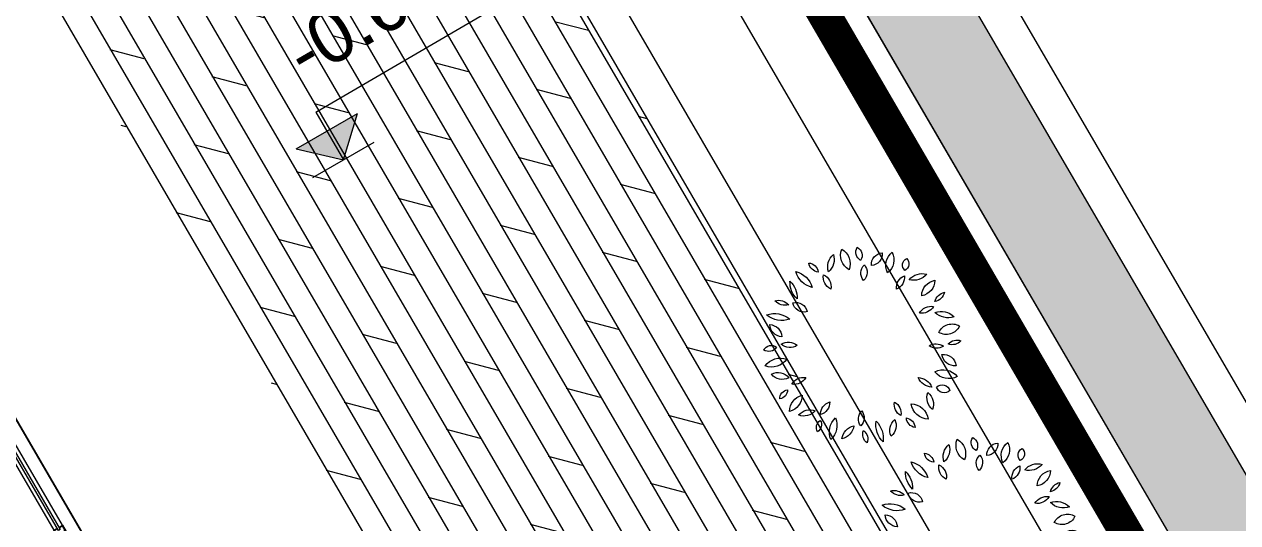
# Model space of a CAD drawing. Header units: millimetres. Extents: x 567980 to 569372, y 2065777 to 2066674.
# Drawn here: x 568732.083 to 568735.741, y 2066193.326 to 2066194.83 of the extents above; entities that cross this region are included whole.
import ezdxf
from ezdxf.enums import TextEntityAlignment as Align

# ---------------------------------------------------------------- set-up
doc = ezdxf.new("R2010")
doc.units = ezdxf.units.MM
doc.linetypes.add('CENTER', pattern=[3, 1.5, -0.5, 0.5, -0.5])
doc.linetypes.add('HIDDEN', pattern=[0.75, 0.5, -0.25])
for name, color, linetype, lineweight in [('A-KY HIEU', 34, 'Continuous', 20), ('A-TEXT', 7, 'Continuous', 18), ('boDnv', 54, 'Continuous', 25), ('E- RANH GIOI', 1, 'CENTER', 13), ('E- THAY', 9, 'Continuous', 20), ('E- Tuong', 4, 'Continuous', 13), ('E-Manh', 251, 'Continuous', 13), ('i_Cay', 114, 'Continuous', 13), ('i_Hatch', 250, 'Continuous', 13), ('LD-CUA', 146, 'Continuous', 13), ('LD-THAY', 9, 'Continuous', 13)]:
    doc.layers.add(name, color=color, linetype=linetype, lineweight=lineweight)
doc.layers.add('ChiaLo', color=128, linetype='CENTER')
doc.layers.add('loKBT', color=42, linetype='Continuous')
doc.styles.add('A1-arial', font='arial.ttf')

# ---------------------------------------------------------------- blocks, each defined once
blk = doc.blocks.new('NEN')
at = {"layer": 'ChiaLo', "ltscale": 5}
blk.add_lwpolyline([(42.8703702747589, -186.9029553090222), (22.75518509722315, -152.32869717828)], dxfattribs=at)
at = {"layer": 'loKBT'}
for points in [[(43.6172333516879, -163.3298308760859), (32.81277768616565, -169.6158262437675), (42.87037027534097, -186.9029553094879), (53.67482594086323, -180.6169599415734)], [(32.81277768616565, -169.6158262437675), (15.97437321092002, -179.4123523996677), (21.18775345163886, -193.826512479689), (27.21014339686371, -196.0140217680018), (42.87037027510814, -186.902955309255)]]:
    blk.add_lwpolyline(points, close=True, dxfattribs=at)
blk = doc.blocks.new('SAN VUON BT A-BT1')
at = {"layer": 'i_Hatch', "true_color": 0x46cb3a, "transparency": 33554687}
h = blk.add_hatch(dxfattribs=at)
h.set_pattern_fill('CROSS', color=95, scale=300, double=1)
h.set_pattern_definition([(0, (2832.471804052591, -202892.1308809184), (75, 75), [37.5, -112.5]), (90, (2851.221804052591, -202910.8808809183), (-74.99999999999999, 75), [37.5, -112.5])])
h.paths.add_polyline_path([(7163776.864386948, 841296.910365944), (7151496.864386948, 841296.910365944), (7151496.864386948, 841006.910365944), (7163486.864386948, 841006.910365944), (7163486.864386948, 821856.910365944), (7163776.864386948, 821856.910365944)])
h.paths.add_polyline_path([(7158157.283433403, 822152.3777757367), (7151786.864386949, 822152.3777756564), (7151786.864386949, 839436.8804223271), (7151496.864386948, 839436.8686022377), (7151496.864386948, 821856.910365944), (7151496.864386948, 821516.9103659827), (7158157.283433396, 821516.9103659128)])
at = {"layer": 'E- RANH GIOI', "ltscale": 0.1, "const_width": 100}
blk.add_lwpolyline([(7151386.86438695, 821436.910365944), (7163886.864386948, 821436.910365944), (7163886.864386948, 841436.910365944), (7151386.86438695, 841436.910365944)], close=True, dxfattribs=at)
at = {"layer": 'E-Manh'}
for p, q in [((7151496.864386948, 841326.910365944), (7151496.864386948, 821886.910365944)), ((7151786.851731919, 839436.8745122823), (7151786.864386949, 822182.377775656)), ((7151896.851727768, 839436.8745122823), (7151896.864386949, 822292.3777757328))]:
    blk.add_line(p, q, dxfattribs=at)
blk.add_lwpolyline([(7151496.864386948, 841326.910365944), (7151496.864386948, 821546.9103659827), (7158267.258378486, 821546.9103659117)], dxfattribs=at)
blk = doc.blocks.new('MBT1 BT1')
at = {"layer": 'E- RANH GIOI', "ltscale": 0.1, "const_width": 100}
blk.add_lwpolyline([(7075416.345703125, 1014867.457519531), (7087916.345703125, 1014867.457275391), (7087916.345703125, 1034867.457519531), (7075416.345703125, 1034867.457519531)], close=True, dxfattribs=at)
at = {"layer": 'E- THAY'}
blk.add_blockref('SAN VUON BT A-BT1', (-75970.5185546875, 193430.5471191406), dxfattribs=at)
blk = doc.blocks.new('mb-cay40')
at = {"color": 0, "linetype": 'ByBlock'}
for centre, radius, start, end in [((-299.5701589075907, 710.3054466762878), 100.1777, 149.4737229998766, 231.7585850006217), ((-447.8704589076224, 682.5084466762783), 100.1777, 329.4737229998766, 51.75858500062168), ((-230.6878589075932, 779.3904466762833), 98.06469999999999, 192.3059549999538, 259.6848969996826), ((-344.058958907699, 662.0099466762913), 98.06469999999999, 12.30595499995376, 79.68489699968265), ((-136.2343589076481, 736.8957466763095), 62.92479999999998, 125.4093320002077, 202.7100880001333), ((-230.740058907686, 763.8882466762698), 62.92479999999998, 305.4093320002077, 22.71008800013334), ((16.26654109236551, 684.2603466763248), 136.5301, 133.811686000385, 194.307733999988), ((-210.5471589076042, 749.0423466762695), 136.5301, 313.811686000385, 14.30773399998799), ((112.6560410923557, 711.3373466763078), 137.2196, 163.4642290000644, 212.7905639999698), ((-134.2428589076444, 676.0780466762808), 137.2196, 343.4642290000643, 32.79056399996983), ((-426.9131589077006, 693.7752466762759), 54.12369999999999, 146.8150690002197, 244.0193430003837), ((-495.9196589076018, 674.7454466763011), 54.12369999999999, 326.8150690002197, 64.01934300038363), ((-147.5025589076395, 637.821246676278), 79.6564, 145.524785000142, 220.8327340004014), ((-273.4387589076068, 630.8271466763035), 79.6564, 325.524785000142, 40.83273400040141), ((138.3718410924193, 615.5002466762926), 80.63699999999999, 104.100357000399, 168.4650159999594), ((39.71864109238959, 709.8323466762886), 80.63699999999999, 284.100357000399, 348.4650159999595), ((-541.5223589077068, 596.8183466762894), 98.14920000000001, 183.3189289998474, 263.1903650005937), ((-651.1445589076611, 493.6793466763265), 98.14920000000001, 3.318928999847402, 83.19036500059372), ((-554.1702589076594, 555.716446676277), 69.85239999999999, 25.45365099951863, 116.6851969996846), ((-522.4680589076888, 648.1498466762605), 69.85239999999999, 205.4536509995186, 296.6851969996846), ((-390.4405589076341, 597.053746676309), 66.85079999999999, 168.8066020001733, 257.6390980002616), ((-470.3303589076386, 544.7297466762902), 66.85079999999999, 348.8066020001733, 77.63909800026163), ((48.89724109234521, 562.139746676261), 68.7981, 103.8913859995158, 198.9039470000852), ((-32.70725890767062, 606.6362466762985), 68.7981, 283.8913859995158, 18.90394700008519), ((230.3510410923918, 506.037146676299), 141.3623, 100.3005049996434, 160.4476489999013), ((71.86314109229716, 692.4305466762962), 141.3623, 280.3005049996434, 340.4476489999013), ((259.9547410923115, 520.9738466762719), 76.85969999999999, 122.5817349996012, 207.1799879998302), ((150.1931410923426, 550.6291466762632), 76.85969999999999, 302.5817349996012, 27.17998799983019), ((-653.7485589076532, 502.9852466762604), 44.2471, 163.4933459999228, 274.4697339999847), ((-692.7238589076442, 471.4445466763245), 44.2471, 343.4933459999227, 94.46973399998471), ((213.0515410923108, 368.6593466762861), 79.60759999999999, 86.02821900006174, 161.3697619999351), ((143.1294410924311, 473.5071466763002), 79.60759999999999, 266.0282190000617, 341.3697619999351), ((299.7197410923836, 426.0202466763112), 53.529, 59.98145400028278, 155.6675900001146), ((277.7252410923538, 494.4245466762877), 53.529, 239.9814540002828, 335.6675900001146), ((-680.1407589076553, 301.4285466763176), 101.6635, 69.72013800080484, 135.6489100005381), ((-717.600058907643, 467.8581466763062), 101.6635, 249.7201380008048, 315.6489100005381), ((-620.4297589075868, 356.9077466762828), 75.7726, 22.57230600034306, 98.33354300080866), ((-561.4437589076697, 460.9655466763143), 75.7726, 202.5723060003431, 278.3335430008087), ((281.8093410923029, 453.3035466762885), 110.2473, 244.7352629998049, 320.5781150000673), ((319.9207410923555, 283.5921466762593), 110.2473, 64.73526299980486, 140.5781150000674), ((-694.8229589076363, 365.1617466763128), 95.9612, 210.9482359996829, 290.5783940005535), ((-743.3930589076772, 225.974346676303), 95.9612, 30.9482359996829, 110.5783940005535), ((359.2284410923021, 242.1056466762602), 79.1061, 90.25287400078554, 173.52208300028), ((280.2783410924312, 330.1357466762784), 79.1061, 270.2528740007856, 353.5220830002799), ((-736.4670589076995, 276.7996466763216), 75.60229999999999, 224.257649999822, 288.5926610007619), ((-766.5091589076037, 152.3813466762949), 75.60229999999999, 44.25764999982202, 108.5926610007619), ((-659.0736589076696, 39.63904667626048), 110.8102, 100.8761589997203, 165.4479130002026), ((-787.2373589075869, 176.3009466762742), 110.8102, 280.8761589997204, 345.4479130002026), ((-649.4696589076193, 256.585046676264), 83.90719999999999, 240.5094849996896, 309.291989999972), ((-637.6392589076131, 118.6108466762598), 83.90719999999999, 60.50948499968955, 129.291989999972), ((231.9157410923508, 266.539646676305), 78.02799999999999, 238.8747640006676, 311.2135240002623), ((242.9923410922929, 141.0472466762949), 78.02799999999999, 58.87476400066763, 131.2135240002623), ((344.0384410923289, 142.0358466763282), 53.57989999999999, 28.1981360000389, 112.1917869993301), ((371.0219410923892, 216.9645466762668), 53.57989999999999, 208.1981360000389, 292.1917869993301), ((349.6776410924213, 166.3968466762817), 97.6447, 209.1951970002367, 286.7189010004093), ((292.527541092335, 25.24994667626743), 97.6447, 29.19519700023669, 106.7189010004093), ((-716.1905589076923, 74.23634667632723), 87.35799999999999, 234.9744629993681, 331.3792250002423), ((-689.6452589076944, -39.14615332373069), 87.35799999999999, 54.97446299936808, 151.3792250002424), ((208.0612410923932, 37.25554667630786), 77.31559999999999, 208.8071649999463, 283.9198800002828), ((158.9131410923146, -75.04515332368464), 77.31559999999999, 28.80716499994626, 103.9198800002828), ((313.8222410924209, -58.64165332372795), 90.3688, 71.37116600059133, 141.7535400000561), ((271.7177410924342, 82.93484667628945), 90.3688, 251.3711660005913, 321.7535400000561), ((-674.8470589076169, -123.2118533237299), 70.02329999999999, 71.8192460004174, 140.0817599994504), ((-706.7037589076499, -11.75075332372944), 70.02329999999999, 251.8192460004175, 320.0817599994504), ((-551.4629589076503, -83.00365332367801), 74.9971, 87.17243399982254, 157.2364690000009), ((-616.9188589076803, 20.92074667628185), 74.9971, 267.1724339998225, 337.2364690000009), ((296.2157410923683, -68.1395533237228), 50.671, 179.2557220000184, 267.628659000778), ((243.4524410924059, -118.1089533236882), 50.671, 359.2557220000184, 87.62865900077804), ((-557.1729589076713, -163.3047533236968), 77.98479999999999, 113.475291999382, 203.4559599999777), ((-659.7790589075885, -122.8160533237024), 77.98479999999999, 293.475291999382, 23.45595999997768), ((-341.8780589076923, -220.9033533237016), 95.91319999999999, 122.8873139993626, 186.7253339999508), ((-489.2111589075648, -151.593553323728), 95.91319999999999, 302.8873139993626, 6.725333999950768), ((69.87894109232002, -150.8368533236935), 70.3103, 173.6499809998805, 254.6514450005405), ((-18.61045890764217, -210.8629533236744), 70.3103, 353.6499809998805, 74.65144500054049), ((274.5892410923552, -86.62635332370701), 116.145, 186.5486859998972, 256.8911319994462), ((132.8601410923875, -212.990753323691), 116.145, 6.548685999897183, 76.89113199944619), ((-604.7676589076873, -147.1679533237184), 106.605, 271.6327640008068, 352.0267889999677), ((-496.1556589076645, -268.5169533236767), 106.605, 91.63276400080674, 172.0267889999677), ((-132.5331589076959, -236.0941533236837), 75.353, 148.7876610002004, 221.5977110001933), ((-253.3297589076974, -247.0719533237279), 75.353, 328.7876610002005, 41.59771100019329), ((161.8329410923761, -136.5778533236808), 96.71849999999999, 218.6962139999035, 286.2415449999098), ((113.3978410923155, -289.9039533237083), 96.71849999999999, 38.69621399990353, 106.2415449999098), ((-472.8800589076418, -293.5357533236747), 49.2563, 76.54190599947391, 193.4774260002929), ((-509.3162589076674, -257.1117533236902), 49.2563, 256.541905999474, 13.4774260002929), ((-314.2852589076501, -280.7871533237339), 91.05040000000001, 159.1169869998805, 230.3606240003511), ((-457.4404589076003, -318.4468533237086), 91.05040000000001, 339.1169869998805, 50.36062400035106), ((-220.1570589075855, -348.4649533237389), 108.6658, 122.1169890002436, 201.7275269999994), ((-378.8747589077102, -296.6562533236793), 108.6658, 302.1169890002436, 21.72752699999944), ((-159.7919589076482, -372.2426533237012), 84.6027, 5.31956000003229, 80.41896799967047), ((-61.47215890765074, -280.976453323703), 84.6027, 185.3195600000323, 260.4189679996705), ((99.92604109243257, -278.0229533236925), 148.0051, 165.2071100000012, 218.3217489999558), ((-159.2895589076797, -332.0080533237124), 148.0051, 345.2071100000012, 38.32174899995582), ((110.3971410924278, -276.4030533237237), 64.3426, 156.7754189998254, 231.2879720002375), ((11.02814109236351, -301.2369533236779), 64.3426, 336.7754189998254, 51.28797200023745), ((-170.4776589077082, -363.9031533237066), 62.5472, 129.7475050000398, 206.070901000292), ((-266.6537589076324, -343.3009533236764), 62.5472, 309.7475050000398, 26.07090100029198)]:
    blk.add_arc(centre, radius, start, end, dxfattribs=at)
blk = doc.blocks.new('cotxaytho')
at = {"layer": 'A-KY HIEU'}
h = blk.add_hatch(color=256, dxfattribs=at)
h.paths.add_polyline_path([(200.0000000000018, 187.5), (0, 187.5), (0, 0)])
h.paths.add_polyline_path([(0, 187.5), (-200, 187.5), (0, 0)])
for p, q in [((0, 312.5), (0, 0)), ((0, 312.5), (1100, 312.5)), ((-200, 187.5), (0, 0)), ((-200, 187.5), (200, 187.5)), ((0, 0), (200, 187.5)), ((-200, 0), (200, 0))]:
    blk.add_line(p, q, dxfattribs=at)
at = {"color": 6, "style": 'A1-arial'}
blk.add_attdef('-0.050', (35.02610784031822, 401.7086938884313), '', height=250, dxfattribs=at)
blk = doc.blocks.new('kkkk')
h = blk.add_hatch(color=250)
edge = h.paths.add_edge_path()
edge.add_line((333058.7503477686, 105336.6100560361), (333060.2503477686, 105336.6100560361))
edge.add_line((333060.2503477686, 105336.6100560361), (333060.2503477686, 105341.6100560361))
edge.add_line((333060.2503477686, 105341.6100560361), (333061.7503477686, 105341.6100560361))
edge.add_line((333061.7503477686, 105341.6100560361), (333061.7503477686, 105371.6100560361))
edge.add_line((333061.7503477686, 105371.6100560361), (333027.5003477686, 105371.6100560361))
edge.add_line((333027.5003477686, 105371.6100560361), (333027.5003477686, 105386.6100560362))
edge.add_line((333027.5003477686, 105386.6100560362), (333022.1618856793, 105386.6100560362))
edge.add_line((333022.1618856793, 105386.6100560362), (333022.1618856793, 105383.6100560361))
edge.add_line((333022.1618856793, 105383.6100560361), (333023.6618856793, 105383.6100560361))
edge.add_line((333023.6618856793, 105383.6100560361), (333023.6618856793, 105385.1100560361))
edge.add_line((333023.6618856793, 105385.1100560361), (333026.0003477686, 105385.1100560361))
edge.add_line((333026.0003477686, 105385.1100560361), (333026.0003477686, 105378.0508778042))
edge.add_line((333026.0003477686, 105378.0508778042), (333023.6618856793, 105378.0508778042))
edge.add_line((333023.6618856793, 105378.0508778042), (333023.6618856793, 105379.5508778041))
edge.add_line((333023.6618856793, 105379.5508778041), (333022.1618856793, 105379.5508778041))
edge.add_line((333022.1618856793, 105379.5508778041), (333022.1618856793, 105376.5508778041))
edge.add_line((333022.1618856793, 105376.5508778041), (333026.0003477686, 105376.5508778041))
edge.add_line((333026.0003477686, 105376.5508778041), (333026.0003477686, 105371.6100560361))
edge.add_line((333026.0003477686, 105371.6100560361), (332991.7503477686, 105371.6100560361))
edge.add_line((332991.7503477686, 105371.6100560361), (332991.7503477686, 105341.6100560361))
edge.add_line((332991.7503477686, 105341.6100560361), (332993.2503477686, 105341.6100560361))
edge.add_line((332993.2503477686, 105341.6100560361), (332993.2503477686, 105336.6100560361))
edge.add_line((332993.2503477686, 105336.6100560361), (332994.7503477685, 105336.6100560361))
edge.add_line((332994.7503477685, 105336.6100560361), (332994.7503477685, 105341.6100560361))
edge.add_line((332994.7503477685, 105341.6100560361), (333002.2503477686, 105341.6100560361))
edge.add_line((333002.2503477686, 105341.6100560361), (333002.2503477686, 105343.1100560361))
edge.add_line((333002.2503477686, 105343.1100560361), (332993.2503477686, 105343.1100560361))
edge.add_line((332993.2503477686, 105343.1100560361), (332993.2503477686, 105370.1100560361))
edge.add_line((332993.2503477686, 105370.1100560361), (333006.8920954218, 105370.1100560361))
edge.add_arc((333010.0003477685, 105367.6396451521), 3.970410884021193, 141.5226399061715, 209.9999999996041)
edge.add_line((333006.5618710796, 105365.6544397101), (333007.8609091851, 105366.4044397101))
edge.add_arc((333010.0003477685, 105367.6396451522), 2.470410884022959, -390.0000000008324, -150.0000000000441, ccw=False)
edge.add_line((333012.1397863518, 105366.4044397101), (333013.4388244577, 105365.6544397101))
edge.add_arc((333010.0003477685, 105367.6396451521), 3.970410884017615, -29.99999999942238, 38.47736009484422)
edge.add_line((333013.1086001153, 105370.1100560362), (333040.3920954216, 105370.1100560361))
edge.add_arc((333043.5003477685, 105367.6396451521), 3.970410884021193, 141.5226399061715, 209.9999999996041)
edge.add_line((333040.0618710795, 105365.6544397101), (333041.3609091852, 105366.4044397101))
edge.add_arc((333043.5003477685, 105367.6396451522), 2.470410884022959, -390.0000000008324, -150.0000000000441, ccw=False)
edge.add_line((333045.639786352, 105366.4044397101), (333046.9388244575, 105365.6544397101))
edge.add_arc((333043.5003477685, 105367.6396451521), 3.970410884017615, -29.99999999942238, 38.47736009484422)
edge.add_line((333046.6086001155, 105370.1100560362), (333060.2503477686, 105370.1100560361))
edge.add_line((333060.2503477686, 105370.1100560361), (333060.2503477686, 105343.1100560361))
edge.add_line((333060.2503477686, 105343.1100560361), (333051.2503477687, 105343.1100560361))
edge.add_line((333051.2503477687, 105343.1100560361), (333051.2503477687, 105341.6100560361))
edge.add_line((333051.2503477687, 105341.6100560361), (333058.7503477686, 105341.6100560361))
edge.add_line((333058.7503477686, 105341.6100560361), (333058.7503477686, 105336.6100560361))
blk.add_lwpolyline([(333026.0003477686, 105378.0508778042), (333026.0003477686, 105385.1100560361), (333023.6618856793, 105385.1100560361), (333023.6618856793, 105383.6100560361), (333022.1618856793, 105383.6100560361), (333022.1618856793, 105386.6100560362), (333027.5003477686, 105386.6100560362), (333027.5003477686, 105371.6100560361), (333061.7503477686, 105371.6100560361), (333061.7503477686, 105341.6100560361), (333060.2503477686, 105341.6100560361), (333060.2503477686, 105336.6100560361), (333058.7503477686, 105336.6100560361), (333058.7503477686, 105341.6100560361), (333051.2503477687, 105341.6100560361), (333051.2503477687, 105343.1100560361), (333060.2503477686, 105343.1100560361), (333060.2503477686, 105370.1100560361), (333046.6086001155, 105370.1100560362, -0.3080097014273616), (333046.9388244575, 105365.6544397101), (333045.639786352, 105366.4044397101, 1.732050807573783), (333041.3609091852, 105366.4044397101), (333040.0618710795, 105365.6544397101, -0.3080097014276107), (333040.3920954216, 105370.1100560361), (333013.1086001153, 105370.1100560362, -0.3080097014273616), (333013.4388244577, 105365.6544397101), (333012.1397863518, 105366.4044397101, 1.732050807573783), (333007.8609091851, 105366.4044397101), (333006.5618710796, 105365.6544397101, -0.3080097014276107), (333006.8920954218, 105370.1100560361), (332993.2503477686, 105370.1100560361), (332993.2503477686, 105343.1100560361), (333002.2503477686, 105343.1100560361), (333002.2503477686, 105341.6100560361), (332994.7503477685, 105341.6100560361), (332994.7503477685, 105336.6100560361), (332993.2503477686, 105336.6100560361), (332993.2503477686, 105341.6100560361), (332991.7503477686, 105341.6100560361), (332991.7503477686, 105371.6100560361), (333026.0003477686, 105371.6100560361), (333026.0003477686, 105376.5508778041), (333022.1618856793, 105376.5508778041), (333022.1618856793, 105379.5508778041), (333023.6618856793, 105379.5508778041), (333023.6618856793, 105378.0508778042)], format="xyb", close=True)
blk = doc.blocks.new('ccccc')
h = blk.add_hatch(color=250)
h.paths.add_polyline_path([(333034.3144056356, 105325.3407150077), (333084.3144056355, 105325.3407150077), (333084.3144056355, 105326.8407150077), (333077.6940542447, 105326.8407150077), (333077.6940542447, 105353.8407150077), (333084.3144056355, 105353.8407150077), (333084.3144056355, 105355.3407150077), (333034.3144056356, 105355.3407150077), (333034.3144056356, 105346.7373347332), (333035.8144056356, 105346.7373347332), (333035.8144056356, 105353.8407150077), (333052.1347392885, 105353.8407150077), (333052.1347392885, 105326.8407150077), (333035.8144056356, 105326.8407150077), (333035.8144056356, 105333.9440952822), (333034.3144056356, 105333.9440952822)])
h.paths.add_polyline_path([(333053.6347392886, 105326.8407150077), (333053.6347392886, 105353.8407150077), (333076.1940542446, 105353.8407150077), (333076.1940542446, 105326.8407150077)], flags=16)
for p, q in [((333052.1347392885, 105353.8407150077), (333052.1347392885, 105326.8407150077)), ((333053.6347392886, 105353.8407150077), (333053.6347392886, 105326.8407150077)), ((333076.1940542446, 105353.8407150077), (333076.1940542446, 105326.8407150077)), ((333077.6940542447, 105353.8407150077), (333077.6940542447, 105326.8407150077)), ((333084.3144056355, 105355.3407150077), (333084.3144056355, 105353.8407150077)), ((333034.3144056356, 105346.7373347332), (333035.8144056356, 105346.7373347332)), ((333034.3144056356, 105333.9440952822), (333035.8144056356, 105333.9440952822)), ((333084.3144056355, 105326.8407150077), (333084.3144056355, 105325.3407150077))]:
    blk.add_line(p, q)
for points in [[(333084.3144056355, 105355.3407150077), (333034.3144056356, 105355.3407150077), (333034.3144056356, 105346.7373347332)], [(333052.1347392885, 105353.8407150077), (333035.8144056356, 105353.8407150077), (333035.8144056356, 105346.7373347332)], [(333076.1940542446, 105353.8407150077), (333053.6347392886, 105353.8407150077)], [(333084.3144056355, 105353.8407150077), (333077.6940542447, 105353.8407150077)], [(333034.3144056356, 105333.9440952822), (333034.3144056356, 105325.3407150077), (333084.3144056355, 105325.3407150077)], [(333035.8144056356, 105333.9440952822), (333035.8144056356, 105326.8407150077), (333052.1347392885, 105326.8407150077)], [(333053.6347392886, 105326.8407150077), (333076.1940542446, 105326.8407150077)], [(333077.6940542447, 105326.8407150077), (333084.3144056355, 105326.8407150077)]]:
    blk.add_lwpolyline(points)
blk = doc.blocks.new('dasdsd')
at = {"linetype": 'HIDDEN', "ltscale": 0.05}
for p, q in [((-9.569141384446992, -15.90723716295906), (-9.569141384446992, 0)), ((9.569141384446992, 0), (-9.569141384446992, 0)), ((9.569141384446992, -15.90723716294451), (9.569141384446992, 0)), ((-16.34979056974407, -18.90631077674334), (-107.8912883332232, -23.1459015282162)), ((-10.46026030555367, -16.12276114153791), (-15.45867164875381, -18.69078679804806)), ((9.569141384330578, -15.90723716295906), (-9.569141384446992, -15.90723716295906))]:
    blk.add_line(p, q, dxfattribs=at)
for centre, radius, start, end in [((-106.2585171776591, -28.09938181765028), 5.215640768237306, 108.2433054779571, 251.7566945220429), ((-40.96028682653559, 286.6360905124457), 326.6202464477597, 258.1751875100508, 278.8996242376831), ((-16.34979056974407, -16.9563107767899), 1.95, 270, 297.1926651147454), ((-9.569141384446992, -17.85723716302891), 1.95, 90, 117.1926651147453), ((9.569141384446992, -25.97958644191385), 10.07234927896024, 270, 90)]:
    blk.add_arc(centre, radius, start, end, dxfattribs=at)
blk = doc.blocks.new('fffsf')
h = blk.add_hatch(color=250)
h.paths.add_polyline_path([(333183.8310297608, 105395.8081060237), (333133.8310297608, 105395.8081060237), (333133.8310297608, 105394.3081060237), (333140.4513811519, 105394.3081060237), (333140.4513811519, 105367.3081060237), (333133.8310297608, 105367.3081060237), (333133.8310297608, 105364.3081060237), (333118.8310297608, 105364.3081060237), (333118.8310297608, 105361.3081060237), (333135.3310297608, 105361.3081060237), (333135.3310297608, 105365.8081060237), (333183.8310297608, 105365.8081060237), (333183.8310297608, 105374.4114862982), (333182.3310297608, 105374.4114862982), (333182.3310297608, 105367.3081060237), (333166.0106961079, 105367.3081060237), (333166.0106961079, 105394.3081060237), (333182.3310297608, 105394.3081060237), (333182.3310297608, 105387.2047257492), (333183.8310297608, 105387.2047257492)])
h.paths.add_polyline_path([(333164.5106961079, 105394.3081060237), (333164.5106961079, 105367.3081060237), (333141.9513811518, 105367.3081060237), (333141.9513811518, 105394.3081060237)], flags=16)
for p, q in [((333133.8310297608, 105395.8081060237), (333133.8310297608, 105394.3081060237)), ((333140.4513811519, 105394.3081060237), (333140.4513811519, 105367.3081060237)), ((333141.9513811518, 105394.3081060237), (333141.9513811518, 105367.3081060237)), ((333164.5106961079, 105394.3081060237), (333164.5106961079, 105367.3081060237)), ((333166.0106961079, 105394.3081060237), (333166.0106961079, 105367.3081060237)), ((333183.8310297608, 105387.2047257492), (333182.3310297608, 105387.2047257492)), ((333183.8310297608, 105374.4114862982), (333182.3310297608, 105374.4114862982))]:
    blk.add_line(p, q)
for points in [[(333133.8310297608, 105395.8081060237), (333183.8310297608, 105395.8081060237), (333183.8310297608, 105387.2047257492)], [(333133.8310297608, 105394.3081060237), (333140.4513811519, 105394.3081060237)], [(333141.9513811518, 105394.3081060237), (333164.5106961079, 105394.3081060237)], [(333166.0106961079, 105394.3081060237), (333182.3310297608, 105394.3081060237), (333182.3310297608, 105387.2047257492)], [(333183.8310297608, 105374.4114862982), (333183.8310297608, 105365.8081060237), (333135.3310297608, 105365.8081060237), (333135.3310297608, 105361.3081060237), (333118.8310297608, 105361.3081060237)], [(333133.8310297608, 105367.3081060237), (333133.8310297608, 105364.3081060237), (333118.8310297608, 105364.3081060237), (333118.8310297608, 105361.3081060237)], [(333140.4513811519, 105367.3081060237), (333133.8310297608, 105367.3081060237)], [(333164.5106961079, 105367.3081060237), (333141.9513811518, 105367.3081060237)], [(333182.3310297608, 105374.4114862982), (333182.3310297608, 105367.3081060237), (333166.0106961079, 105367.3081060237)]]:
    blk.add_lwpolyline(points)
blk = doc.blocks.new('*U472')
for points in [[(88.41580056528618, 82.17994154020562), (88.41580056524253, 80.6033802745078), (77.17966634732147, 80.60338027449323), (77.17966634729966, 69.39661972550675), (88.41580056521342, 69.39661972551403), (88.41580056528618, 67.82005845976528, 0.2403906807314063), (91.14311726333106, 71.99999999998546), (80.17966634737968, 71.99999999998546), (80.17966634732147, 77.99999999998543), (91.14311726327287, 77.99999999998543, 0.2403906807301442)], [(847.1192455486741, 82.17994154014741), (847.1192455487472, 80.6033802744132), (858.3553797666538, 80.60338027440594), (858.3553797666391, 69.39661972541944), (847.1192455487178, 69.39661972542672), (847.1192455486741, 67.82005845970707, -0.2403906807314063), (844.3919288506805, 71.99999999992724), (855.3553797666244, 71.99999999992724), (855.3553797665808, 77.99999999993452), (844.3919288506293, 77.99999999994179, -0.2403906807301442)], [(952.9508466787158, 82.17994153920152), (952.950846678752, 80.60338027349644), (941.7147124608383, 80.60338027346006), (941.7147124608963, 69.39661972447357), (952.9508466788104, 69.39661972450267), (952.9508466787444, 67.82005845875392, 0.2403906807314063), (955.6781633767242, 71.99999999901047), (944.7147124607727, 71.99999999896681), (944.7147124608164, 77.99999999895226), (955.6781633767675, 77.99999999898864, 0.2403906807301442)]]:
    blk.add_hatch(color=250).paths.add_polyline_path(points)
for p, q in [((897.5350461138004, 89.99999999997091), (44.50000000021828, 90.00000000004366)), ((897.5350461137858, 89.99999999991269), (88.00000000023283, 89.99999999998545)), ((902.5350461136912, 89.9999999988213), (1712.070092209163, 89.99999999983993)), ((88.00000000024738, 59.99999999998546), (897.5350461138004, 59.99999999989814)), ((1712.070092209236, 59.99999999983993), (902.5350461137714, 59.99999999880675)), ((35.00000000011642, 20), (1765.07009220928, 20))]:
    blk.add_line(p, q)
for points in [[(88.41580056528618, 82.17994154020562), (88.41580056524253, 80.6033802745078), (77.17966634732147, 80.60338027449323), (77.17966634729966, 69.39661972550675), (88.41580056521342, 69.39661972551403), (88.41580056528618, 67.82005845976528, 0.2403906807314063), (91.14311726333106, 71.99999999998546), (80.17966634737968, 71.99999999998546), (80.17966634732147, 77.99999999998543), (91.14311726327287, 77.99999999998543, 0.2403906807301443)], [(847.1192455486741, 82.17994154014741), (847.1192455487472, 80.6033802744132), (858.3553797666538, 80.60338027440594), (858.3553797666391, 69.39661972541944), (847.1192455487178, 69.39661972542672), (847.1192455486741, 67.82005845970707, -0.2403906807314063), (844.3919288506805, 71.99999999992724), (855.3553797666244, 71.99999999992724), (855.3553797665808, 77.99999999993452), (844.3919288506293, 77.99999999994179, -0.2403906807301443)], [(952.9508466787158, 82.17994153920152), (952.950846678752, 80.60338027349644), (941.7147124608383, 80.60338027346006), (941.7147124608963, 69.39661972447357), (952.9508466788104, 69.39661972450267), (952.9508466787444, 67.82005845875392, 0.2403906807314063), (955.6781633767242, 71.99999999901047), (944.7147124607727, 71.99999999896681), (944.7147124608164, 77.99999999895226), (955.6781633767675, 77.99999999898864, 0.2403906807301443)]]:
    blk.add_lwpolyline(points, format="xyb", close=True)
for points in [[(855.3553797666244, 71.99999999992724), (80.17966634737968, 71.99999999998546), (80.17966634732147, 77.99999999998543), (855.3553797665808, 77.99999999993452)], [(944.7147124609033, 71.99999999894499), (1719.890425862075, 71.9999999998545), (1719.890425861988, 77.99999999986177), (944.7147124608164, 77.99999999895226)]]:
    blk.add_lwpolyline(points, close=True)
at = {"rotation": 270}
blk.add_blockref('kkkk', (-105336.6100560361, 333081.7503477685), dxfattribs=at)
at = {"xscale": -1}
for name, p, rotation in [('ccccc', (333122.3144056175, -105265.3407150657), 359.9999999999902), ('fffsf', (-332231.2959839428, 105455.8081050878), 180.0000000001608), ('kkkk', (107136.6801482454, 333081.7503477685), 90)]:
    blk.add_blockref(name, p, dxfattribs=dict(at, rotation=rotation))
for p in [(-332186.7793595402, -105265.3407149498), (-331322.2443131309, -105265.3407159424)]:
    blk.add_blockref('ccccc', p)
at = {"xscale": -0.8000000000000002, "yscale": 0.8, "zscale": 0.8}
blk.add_blockref('dasdsd', (927.5350461137857, 59.99999999895225), dxfattribs=at)
blk = doc.blocks.new('TANG 1 A-BT5')
at = {"layer": 'E- THAY'}
blk.add_lwpolyline([(7035880.18360808, 702325.0308779016), (7036100.183608199, 702325.0308779016), (7036100.180572263, 700524.9607856931), (7035880.180572261, 700524.9607856931)], close=True, dxfattribs=at)
at = {"layer": 'LD-CUA', "rotation": 270}
blk.add_blockref('*U472', (7035860.183599647, 702325.0309453615), dxfattribs=at)
blk = doc.blocks.new('MBT1 BT5')
at = {"layer": 'i_Hatch', "transparency": 33554687}
h = blk.add_hatch(dxfattribs=at)
h.set_pattern_fill('DOLMIT', color=256, scale=300, angle=90, double=1)
h.set_pattern_definition([(90, (33599.40608796012, -53913.77943355113), (-75, 4.6e-15), []), (135, (33599.40608796012, -53913.77943355113), (-149.9999997482952, -149.9999997482952), [106.0660171779821, -212.1320343559642])])
h.paths.add_polyline_path([(7093868.746313432, 718663.0081391792), (7093868.746309446, 714532.9900066805), (7093868.744029419, 710732.9786183742), (7095248.746313524, 710732.9786183742), (7095248.746313522, 720043.0001831894), (7086298.745643318, 720043.000183602), (7086298.745643256, 718662.987313048)])
at = {"layer": 'E- RANH GIOI', "ltscale": 0.05, "const_width": 100}
blk.add_lwpolyline([(7095868.746313523, 720663.0001828502), (7076387.88929891, 720663.000184059), (7073645.520673223, 705582.325176728), (7077750.958426372, 700663.0001824443), (7095868.746312598, 700663.0001824478)], close=True, dxfattribs=at)
at = {"layer": 'LD-THAY'}
for p, q in [((7095358.746313523, 720153.0001831844), (7095358.746313526, 701173.0001824476)), ((7095248.746313522, 720043.0001831894), (7095248.746313527, 701283.0001824478))]:
    blk.add_line(p, q, dxfattribs=at)
for points in [[(7076387.88929891, 720663.000184059), (7095868.746313523, 720663.0001831609), (7095868.746313525, 700663.0001824478), (7077750.958426372, 700663.0001824443), (7073645.520673223, 705582.325176728), (7076387.88929891, 720663.000184059)], [(7074675.376231182, 704691.6593754395), (7073880.389295528, 705644.2494128089), (7076571.49097332, 720443.0001840504), (7095648.746313523, 720443.0001831712), (7095648.746313526, 700883.0001824478), (7093868.746276617, 700883.0001824478)]]:
    blk.add_lwpolyline(points, dxfattribs=at)
at = {"layer": 'A-KY HIEU'}
ref = blk.add_blockref('cotxaytho', (7094395.485260483, 712658.0002926608), dxfattribs=dict(at, xscale=0.5333333333255724, yscale=0.5333333333255724, zscale=0.5333333333255724))
ref.add_attrib('-0.050', '-0.050', dxfattribs={"layer": 'A-TEXT', "color": 6, "height": 160, "style": 'A1-arial'}).set_placement((7094414.165851328, 712872.2449294014), align=Align.BOTTOM_LEFT)
at = {"layer": 'E- Tuong', "xscale": -1}
blk.add_blockref('TANG 1 A-BT5', (14129028.84964726, 11517.9590559284), dxfattribs=at)
at = {"layer": 'i_Cay', "xscale": -0.5, "yscale": 0.5, "zscale": 0.5}
for p in [(7095365.183524498, 711289.206790856), (7095377.523750062, 710618.2067908562)]:
    blk.add_blockref('mb-cay40', p, dxfattribs=at)
blk = doc.blocks.new('BT-03')
at = {"layer": 'loKBT'}
for points in [[(7468540.000342732, 959879.0005977215), (7449059.142794679, 959879.0005978995), (7446316.774094706, 944798.3251774905), (7450422.211960525, 939879.000048738), (7468540.000342873, 939879.00004969)], [(7481040.000684328, 959879.0005981978), (7468540.000342732, 959879.0005977215), (7468540.000342751, 939879.0000494813), (7481040.000685285, 939879.0000497196)]]:
    blk.add_lwpolyline(points, close=True, dxfattribs=at)

msp = doc.modelspace()

# ---------------------------------------------------------------- block references
at = {"layer": 'boDnv'}
msp.add_blockref('NEN', (568697.4807461541, 2066371.697269554), dxfattribs=at)

# ---------------------------------------------------------------- next in the draw order: block references
at = {"layer": 'LD-THAY', "xscale": 0.001000000000001394, "yscale": 0.001000000000001394, "zscale": 0.001000000000001394, "rotation": 30.1906983248881}
msp.add_blockref('MBT1 BT1', (563135.0255261405, 2061749.504305472, -0.000339831399728948), dxfattribs=at)

# ---------------------------------------------------------------- next in the draw order: block references
msp.add_blockref('MBT1 BT5', (562959.3403260976, 2062010.803881839, -0.0003396774859742184), dxfattribs=at)
at = {"layer": 'loKBT', "xscale": 0.001000000000001394, "yscale": 0.001000000000001394, "zscale": 0.001000000000001394, "rotation": 30.1906983248881}
msp.add_blockref('BT-03', (562757.5165446321, 2061616.627306691, -0.0003397006927730217), dxfattribs=at)

# ---------------------------------------------------------------- next in the draw order: block references
at = {"layer": 'LD-THAY', "xscale": 0.001000000000001394, "yscale": 0.001000000000001394, "zscale": 0.001000000000001394, "rotation": 30.1906983248881}
msp.add_blockref('MBT1 BT1', (563135.0255261405, 2061749.504305472, -0.000339831399728948), dxfattribs=at)

# ---------------------------------------------------------------- next in the draw order: block references
msp.add_blockref('MBT1 BT5', (562959.3403260976, 2062010.803881839, -0.0003396774859742184), dxfattribs=at)
at = {"layer": 'loKBT', "xscale": 0.001000000000001394, "yscale": 0.001000000000001394, "zscale": 0.001000000000001394, "rotation": 30.1906983248881}
msp.add_blockref('BT-03', (562757.5165446321, 2061616.627306691, -0.0003397006927730217), dxfattribs=at)

doc.saveas('drawing.dxf')
